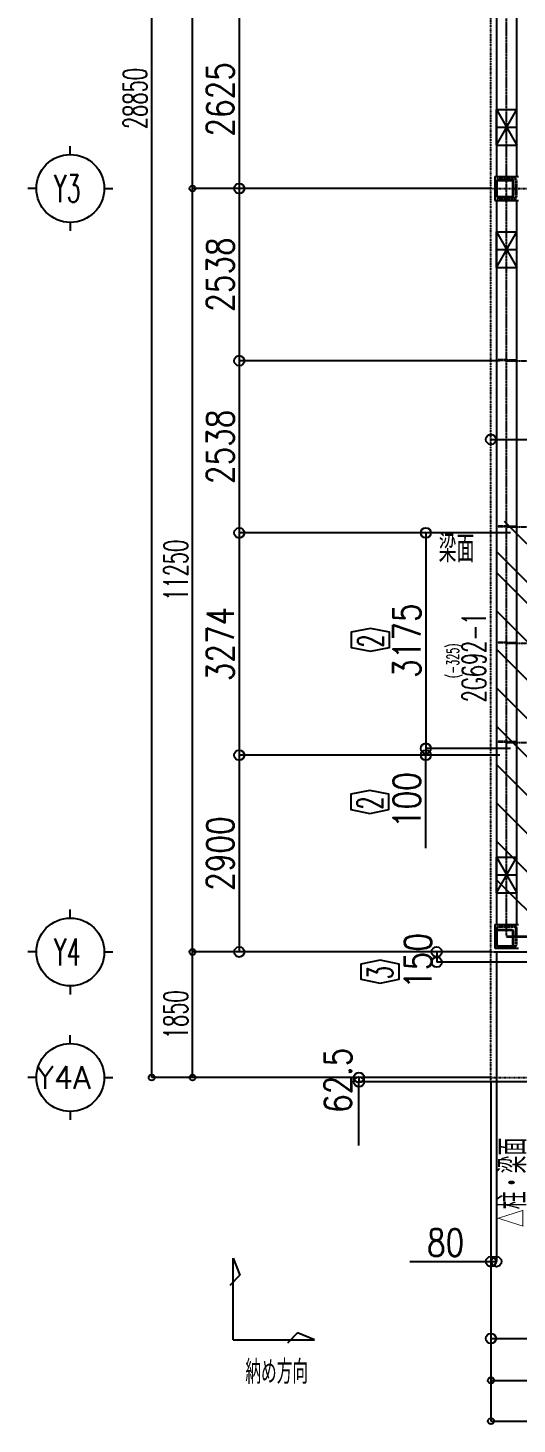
# Model space of a CAD drawing. Header units: millimetres. Extents: x -87051 to 180003, y -2961 to 97158.
# Drawn here: x 3905 to 11115, y 11394 to 31966 of the extents above; entities that cross this region are included whole.
import ezdxf
from ezdxf.enums import TextEntityAlignment as Align

# ---------------------------------------------------------------- set-up
doc = ezdxf.new("R2010")
doc.units = ezdxf.units.MM
doc.header["$LTSCALE"] = 0.2
doc.linetypes.add('CENTER', pattern=[2, 1.25, -0.25, 0.25, -0.25])
doc.linetypes.add('HIDDEN', pattern=[0.375, 0.25, -0.125])
doc.layers.add('梁側', color=7, linetype='Continuous')
doc.styles.get("Standard").update_dxf_attribs({"font": 'simplex.shx', "width": 0.8, "height": 700, "bigfont": 'extfont2.shx'})

msp = doc.modelspace()

# ---------------------------------------------------------------- linework, layer by layer
at = {"color": 8, "linetype": 'CENTER'}
for p, q in [((10730.4, 16438.1), (10730.4, 49550.6)), ((10730.4, 29600.6), (60244.7, 29600.6)), ((10730.4, 18350.6), (60682.7, 18350.6)), ((10730.4, 16500.6), (60682.7, 16500.6))]:
    msp.add_line(p, q, dxfattribs=at)
at = {"color": 8, "linetype": 'Continuous'}
for p, q in [((5730.4, 16500.6), (5730.4, 45350.6)), ((6330.4, 29600.6), (6330.4, 40100.6)), ((10810.4, 39195.6), (10810.4, 30505.6)), ((11110.4, 30505.6), (11110.4, 39195.6)), ((7020.6, 32225.6), (7020.6, 29600.6)), ((10810.4, 30765.6), (11110.4, 30765.6)), ((10810.4, 30240.6), (10810.4, 30765.6)), ((10810.4, 30240.6), (11110.4, 30765.6)), ((10810.4, 30765.6), (11110.4, 30240.6)), ((11110.4, 30240.6), (11110.4, 30765.6)), ((10810.4, 30505.6), (11110.4, 30505.6)), ((11110.4, 30500.6), (10810.4, 30500.6)), ((10810.4, 30500.6), (10810.4, 29775.6)), ((11110.4, 29775.6), (11110.4, 30500.6)), ((10810.4, 30240.6), (11110.4, 30240.6)), ((4530.4, 30100.6), (4530.4, 30225.6)), ((10785.4, 29775.6), (11135.4, 29775.6)), ((10785.4, 29775.6), (10785.4, 29425.6)), ((10810.4, 29775.6), (11110.4, 29775.6)), ((10810.4, 29498.1), (10810.4, 29703.1)), ((10819.4, 29498.1), (10819.4, 29703.1)), ((10832.9, 29725.6), (11037.9, 29725.6)), ((10832.9, 29716.6), (11037.9, 29716.6)), ((11051.4, 29498.1), (11051.4, 29703.1)), ((11060.4, 29498.1), (11060.4, 29703.1)), ((4030.4, 29600.6), (3905.4, 29600.6)), ((5030.4, 29600.6), (5155.4, 29600.6)), ((6330.4, 18350.6), (6330.4, 29600.6)), ((10730.4, 29600.6), (6330.4, 29600.6)), ((10730.4, 29600.6), (6330.4, 29600.6)), ((7020.6, 29600.6), (7020.6, 27062.6)), ((10785.4, 29425.6), (11135.4, 29425.6)), ((11110.4, 29425.6), (10810.4, 29425.6)), ((10810.4, 29425.6), (10810.4, 28700.6)), ((10832.9, 29484.6), (11037.9, 29484.6)), ((10832.9, 29475.6), (11037.9, 29475.6)), ((11110.4, 28700.6), (11110.4, 29425.6)), ((4530.4, 29100.6), (4530.4, 28975.6)), ((10810.4, 28960.6), (11110.4, 28960.6)), ((10810.4, 28435.6), (10810.4, 28960.6)), ((10810.4, 28435.6), (11110.4, 28960.6)), ((10810.4, 28960.6), (11110.4, 28435.6)), ((11110.4, 28435.6), (11110.4, 28960.6)), ((10810.4, 28700.6), (11110.4, 28700.6)), ((11110.4, 28695.6), (10810.4, 28695.6)), ((10810.4, 28695.6), (10810.4, 19485.6)), ((11110.4, 19485.6), (11110.4, 28695.6)), ((10810.4, 28435.6), (11110.4, 28435.6)), ((10860.4, 27062.6), (7020.6, 27062.6)), ((7020.6, 27062.6), (7020.6, 24524.6)), ((11110.4, 27075.1), (11120.4, 27075.1)), ((11110.4, 27066.1), (11120.4, 27066.1)), ((10730.4, 25903.2), (13060.4, 25903.2)), ((10926.5, 24700.6), (14289, 21338.1)), ((10473.8, 24524.6), (7020.6, 24524.6)), ((7020.6, 24524.6), (7020.6, 21250.6)), ((10473.8, 24524.6), (7020.6, 24524.6)), ((9770.3, 24525.6), (9770.3, 21350.6)), ((11020.4, 24525.6), (9770.3, 24525.6)), ((11110.4, 24625.6), (11120.4, 24625.6)), ((11110.4, 24616.6), (11120.4, 24616.6)), ((10810.4, 24251.1), (13723.4, 21338.1)), ((10810.4, 23941.3), (15741.5, 19010.2)), ((10810.4, 23375.6), (15741.5, 18444.5)), ((11110.4, 22912.4), (11120.4, 22912.4)), ((11110.4, 22903.4), (11120.4, 22903.4)), ((10810.4, 22809.9), (15175.8, 18444.5)), ((10810.4, 22244.2), (14610.1, 18444.5)), ((10810.4, 21678.6), (14044.4, 18444.5)), ((11110.4, 21450.6), (11120.4, 21450.6)), ((11110.4, 21441.6), (11120.4, 21441.6)), ((10860.4, 21250.6), (7020.6, 21250.6)), ((7020.6, 21250.6), (7020.6, 18350.6)), ((10860.4, 21250.6), (7020.6, 21250.6)), ((9770.3, 21350.6), (9770.3, 21250.6)), ((11020.4, 21350.6), (9770.3, 21350.6)), ((9770.3, 19879.7), (9770.3, 21250.6)), ((10810.4, 21112.9), (13478.8, 18444.5)), ((10810.4, 20547.2), (12913.1, 18444.5)), ((10810.4, 19981.5), (12347.4, 18444.5)), ((10810.4, 19745.6), (11110.4, 19745.6)), ((10810.4, 19220.6), (10810.4, 19745.6)), ((10810.4, 19220.6), (11110.4, 19745.6)), ((10810.4, 19745.6), (11110.4, 19220.6)), ((11110.4, 19220.6), (11110.4, 19745.6)), ((10810.4, 19485.6), (11110.4, 19485.6)), ((11110.4, 19480.6), (10810.4, 19480.6)), ((10810.4, 19480.6), (10810.4, 18755.6)), ((10810.4, 19415.8), (11781.7, 18444.5)), ((11110.4, 18755.6), (11110.4, 19480.6)), ((10810.4, 19220.6), (11110.4, 19220.6)), ((4530.4, 18850.6), (4530.4, 18975.6)), ((10785.4, 18755.6), (11135.4, 18755.6)), ((10785.4, 18755.6), (10785.4, 18405.6)), ((10810.4, 18755.6), (11110.4, 18755.6)), ((10810.4, 18453.1), (10810.4, 18658.1)), ((10819.4, 18453.1), (10819.4, 18658.1)), ((10832.9, 18680.6), (11037.9, 18680.6)), ((10832.9, 18671.6), (11037.9, 18671.6)), ((10960.4, 18584.1), (15580.4, 18584.1)), ((10960.4, 18576.1), (15580.4, 18576.1)), ((11051.4, 18453.1), (11051.4, 18658.1)), ((11060.4, 18453.1), (11060.4, 18658.1)), ((4030.4, 18350.6), (3905.4, 18350.6)), ((5030.4, 18350.6), (5155.4, 18350.6)), ((6330.4, 16500.6), (6330.4, 18350.6)), ((10730.4, 18350.6), (6330.4, 18350.6)), ((10730.4, 18350.6), (6330.4, 18350.6)), ((9930.4, 18350.6), (9930.4, 18200.6)), ((10630.4, 18350.6), (9930.4, 18350.6)), ((10785.4, 18405.6), (11135.4, 18405.6)), ((10810.4, 18360.6), (10810.4, 13788.3)), ((10830.4, 18350.6), (11918.5, 18350.6)), ((10832.9, 18439.6), (11037.9, 18439.6)), ((10832.9, 18430.6), (11037.9, 18430.6)), ((14080.4, 18200.6), (9930.4, 18200.6)), ((4530.4, 17850.6), (4530.4, 17725.6)), ((4530.4, 17000.6), (4530.4, 17125.6)), ((4030.4, 16500.6), (3905.4, 16500.6)), ((5030.4, 16500.6), (5155.4, 16500.6)), ((10730.4, 16500.6), (5730.4, 16500.6)), ((10730.4, 16500.6), (6330.4, 16500.6)), ((8785.1, 16500.6), (8785.1, 16438.1)), ((10630.4, 16500.6), (8785.1, 16500.6)), ((8785.1, 15499.4), (8785.1, 16438.1)), ((14177.4, 16438.1), (8785.1, 16438.1)), ((10730.4, 16438.1), (10730.4, 11438.1)), ((10730.4, 16438.1), (10730.4, 12038.1)), ((10730.4, 16338.1), (10730.4, 13788.3)), ((4530.4, 16000.6), (4530.4, 15875.6)), ((6930.4, 12638.1), (6930.4, 13838.1)), ((6930.4, 13838.1), (7030.4, 13588.1)), ((9536.1, 13788.3), (10730.4, 13788.3)), ((10730.4, 13788.3), (10810.4, 13788.3)), ((7030.4, 13588.1), (6880.4, 13438.1)), ((6930.4, 12638.1), (8130.4, 12638.1)), ((7880.4, 12738.1), (7730.4, 12588.1)), ((8130.4, 12638.1), (7880.4, 12738.1)), ((10730.4, 12655.7), (14180.4, 12655.7)), ((10730.4, 12038.1), (15580.4, 12038.1)), ((10730.4, 11438.1), (58930.4, 11438.1))]:
    msp.add_line(p, q, dxfattribs=at)
at = {"color": 8, "linetype": 'HIDDEN'}
for p, q in [((10960.4, 29600.6), (10960.4, 40100.6)), ((10810.4, 29480.6), (10810.4, 29720.6)), ((10822.4, 29480.6), (10822.4, 29720.6)), ((10840.4, 29750.6), (11080.4, 29750.6)), ((10840.4, 29738.6), (11080.4, 29738.6)), ((11098.4, 29480.6), (11098.4, 29720.6)), ((11110.4, 29480.6), (11110.4, 29720.6)), ((10840.4, 29462.6), (11080.4, 29462.6)), ((10840.4, 29450.6), (11080.4, 29450.6)), ((10960.4, 18580.1), (10960.4, 29600.6)), ((10953.9, 27075.1), (10810.4, 27075.1)), ((10810.4, 27075.1), (10810.4, 27066.1)), ((10953.9, 27066.1), (10810.4, 27066.1)), ((10953.9, 27075.1), (10953.9, 27066.1)), ((10960.4, 27062.6), (15580.4, 27062.6)), ((10966.9, 27075.1), (11110.4, 27075.1)), ((10966.9, 27075.1), (10966.9, 27066.1)), ((10966.9, 27066.1), (11110.4, 27066.1)), ((10953.9, 24625.6), (10810.4, 24625.6)), ((10810.4, 24625.6), (10810.4, 24616.6)), ((10953.9, 24616.6), (10810.4, 24616.6)), ((10953.9, 24625.6), (10953.9, 24616.6)), ((10960.4, 24613.1), (15580.4, 24613.1)), ((10966.9, 24625.6), (11110.4, 24625.6)), ((10966.9, 24625.6), (10966.9, 24616.6)), ((10966.9, 24616.6), (11110.4, 24616.6)), ((10953.9, 22912.4), (10810.4, 22912.4)), ((10810.4, 22912.4), (10810.4, 22903.4)), ((10953.9, 22903.4), (10810.4, 22903.4)), ((10953.9, 22912.4), (10953.9, 22903.4)), ((10960.4, 22900.6), (13260.4, 22900.6)), ((10966.9, 22912.4), (11110.4, 22912.4)), ((10966.9, 22912.4), (10966.9, 22903.4)), ((10966.9, 22903.4), (11110.4, 22903.4)), ((10953.9, 21450.6), (10810.4, 21450.6)), ((10810.4, 21450.6), (10810.4, 21441.6)), ((10953.9, 21441.6), (10810.4, 21441.6)), ((10953.9, 21450.6), (10953.9, 21441.6)), ((10960.4, 21438.1), (15580.4, 21438.1)), ((10966.9, 21450.6), (11110.4, 21450.6)), ((10966.9, 21450.6), (10966.9, 21441.6)), ((10966.9, 21441.6), (11110.4, 21441.6)), ((10840.4, 18730.6), (11080.4, 18730.6)), ((10810.4, 18460.6), (10810.4, 18700.6)), ((10822.4, 18460.6), (10822.4, 18700.6)), ((10840.4, 18718.6), (11080.4, 18718.6)), ((10960.4, 18580.1), (15580.4, 18580.1)), ((11098.4, 18460.6), (11098.4, 18700.6)), ((11110.4, 18460.6), (11110.4, 18700.6)), ((10840.4, 18442.6), (11080.4, 18442.6)), ((10840.4, 18430.6), (11080.4, 18430.6))]:
    msp.add_line(p, q, dxfattribs=at)
at = {"color": 8, "linetype": 'Continuous'}
for centre, radius in [((4530.4, 29600.6), 500), ((6330.4, 29600.6), 43.8), ((6330.4, 29600.6), 43.8), ((7020.6, 29600.6), 75), ((7020.6, 29600.6), 75), ((7020.6, 27062.6), 75), ((7020.6, 27062.6), 75), ((10730.4, 25903.2), 75), ((7020.6, 24524.6), 75), ((7020.6, 24524.6), 75), ((9770.3, 24525.6), 75), ((9770.3, 21350.6), 75), ((9770.3, 21350.6), 75), ((7020.6, 21250.6), 75), ((7020.6, 21250.6), 75), ((9770.3, 21250.6), 75), ((4530.4, 18350.6), 500), ((6330.4, 18350.6), 43.8), ((6330.4, 18350.6), 43.8), ((7020.6, 18350.6), 75), ((9930.4, 18350.6), 75), ((9930.4, 18200.6), 75), ((4530.4, 16500.6), 500), ((5730.4, 16500.6), 43.8), ((6330.4, 16500.6), 43.8), ((8785.1, 16500.6), 75), ((8785.1, 16438.1), 75), ((10730.4, 13788.3), 75), ((10810.4, 13788.3), 75), ((10730.4, 12655.7), 75), ((10730.4, 12038.1), 43.8), ((10730.4, 11438.1), 43.8)]:
    msp.add_circle(centre, radius, dxfattribs=at)
at = {"color": 8, "linetype": 'HIDDEN'}
for centre, radius, start, end in [((10840.4, 29720.6), 30, 90, 180), ((10840.4, 29720.6), 18, 90, 180), ((11080.4, 29720.6), 30, 0, 90), ((11080.4, 29720.6), 18, 0, 90), ((10840.4, 29480.6), 30, 180, 270), ((10840.4, 29480.6), 18, 180, 270), ((11080.4, 29480.6), 30, 270, 0), ((11080.4, 29480.6), 18, 270, 0), ((10840.4, 18700.6), 30, 90, 180), ((11080.4, 18700.6), 30, 0, 90), ((10840.4, 18700.6), 18, 90, 180), ((11080.4, 18700.6), 18, 0, 90), ((10840.4, 18460.6), 30, 180, 270), ((10840.4, 18460.6), 18, 180, 270), ((11080.4, 18460.6), 30, 270, 0), ((11080.4, 18460.6), 18, 270, 0)]:
    msp.add_arc(centre, radius, start, end, dxfattribs=at)
at = {"color": 8, "linetype": 'Continuous'}
for centre, radius, start, end in [((10832.9, 29703.1), 22.5, 90, 180), ((10832.9, 29703.1), 13.5, 90, 180), ((11037.9, 29703.1), 22.5, 0, 90), ((11037.9, 29703.1), 13.5, 0, 90), ((10832.9, 29498.1), 22.5, 180, 270), ((10832.9, 29498.1), 13.5, 180, 270), ((11037.9, 29498.1), 22.5, 270, 0), ((11037.9, 29498.1), 13.5, 270, 0), ((10832.9, 18658.1), 22.5, 90, 180), ((10832.9, 18658.1), 13.5, 90, 180), ((11037.9, 18658.1), 22.5, 0, 90), ((11037.9, 18658.1), 13.5, 0, 90), ((10832.9, 18453.1), 22.5, 180, 270), ((10832.9, 18453.1), 13.5, 180, 270), ((11037.9, 18453.1), 22.5, 270, 0), ((11037.9, 18453.1), 13.5, 270, 0)]:
    msp.add_arc(centre, radius, start, end, dxfattribs=at)
at = {"layer": '梁側', "color": 8, "linetype": 'Continuous'}
for points in [[(8953.4, 22780.5), (9234.6, 22836.7), (9234.6, 23061.7), (8953.4, 23118), (8672.1, 23061.7), (8672.1, 22836.7), (8953.4, 22780.5)], [(8945.1, 20392.2), (9226.3, 20448.5), (9226.3, 20673.5), (8945.1, 20729.7), (8663.8, 20673.5), (8663.8, 20448.5), (8945.1, 20392.2)], [(9095.8, 17891.9), (9377, 17948.2), (9377, 18173.2), (9095.8, 18229.4), (8814.5, 18173.2), (8814.5, 17948.2), (9095.8, 17891.9)]]:
    msp.add_lwpolyline(points, close=True, dxfattribs=at)

# ---------------------------------------------------------------- texts
at = {"color": 8}
for s, height, width, p in [('28850', 350, 0.6, (5660.4, 30925.6)), ('2625', 400, 0.8, (6940.6, 30913.1)), ('2538', 400, 0.8, (6940.6, 28331.6)), ('2538', 400, 0.8, (6940.6, 25793.6)), ('11250', 350, 0.6, (6260.4, 23975.6)), ('3274', 400, 0.8, (6940.6, 22887.6)), ('3175', 400, 0.8, (9690.3, 22938.1)), ('2900', 400, 0.8, (6940.6, 19800.6)), ('150', 400, 0.8, (9855.2, 18218.8)), ('1850', 350, 0.6, (6260.4, 17425.6))]:
    msp.add_text(s, height=height, rotation=90, dxfattribs=dict(at, width=width)).set_placement(p, align=Align.CENTER)
at = {"color": 8, "width": 0.6}
for s, height, p in [('Y3', 400, (4290.4, 29400.6)), ('Y4', 400, (4290.4, 18150.6)), ('納め方向', 350, (7110.4, 11988.1))]:
    msp.add_text(s, height=height, dxfattribs=at).set_placement(p)
msp.add_text('梁面', height=400, dxfattribs=at).set_placement((10223.3, 24290.5), align=Align.MIDDLE_CENTER)
for s, height, p in [('2G692-1', 350, (10656.4, 22029.2)), ('(-325)', 175, (10254.7, 22386.4))]:
    msp.add_text(s, height=height, rotation=90, dxfattribs=at).set_placement(p)
at = {"color": 8, "width": 0.8}
for s, p in [('100', (9690.3, 20999.7)), ('62.5', (8675.5, 16939.4))]:
    msp.add_text(s, height=400, rotation=90, dxfattribs=at).set_placement(p, align=Align.RIGHT)
at = {"color": 8}
msp.add_text('Y4A', height=333.33, dxfattribs=at).set_placement((4030.4, 16333.9))
at = {"color": 8, "width": 0.6}
msp.add_text('△柱・梁面', height=400, rotation=90, dxfattribs=at).set_placement((11053.9, 14955.2), align=Align.MIDDLE_CENTER)
at = {"color": 8, "width": 0.8}
msp.add_text('80', height=400, dxfattribs=at).set_placement((10336.1, 13868.3), align=Align.RIGHT)
at = {"layer": '梁側', "color": 8, "width": 0.6}
for s, p in [('2', (8765.9, 22836.7)), ('2', (8757.6, 20448.5)), ('3', (8908.3, 17948.2))]:
    msp.add_text(s, height=375, rotation=90, dxfattribs=at).set_placement(p, align=Align.TOP_LEFT)

doc.saveas('drawing.dxf')
